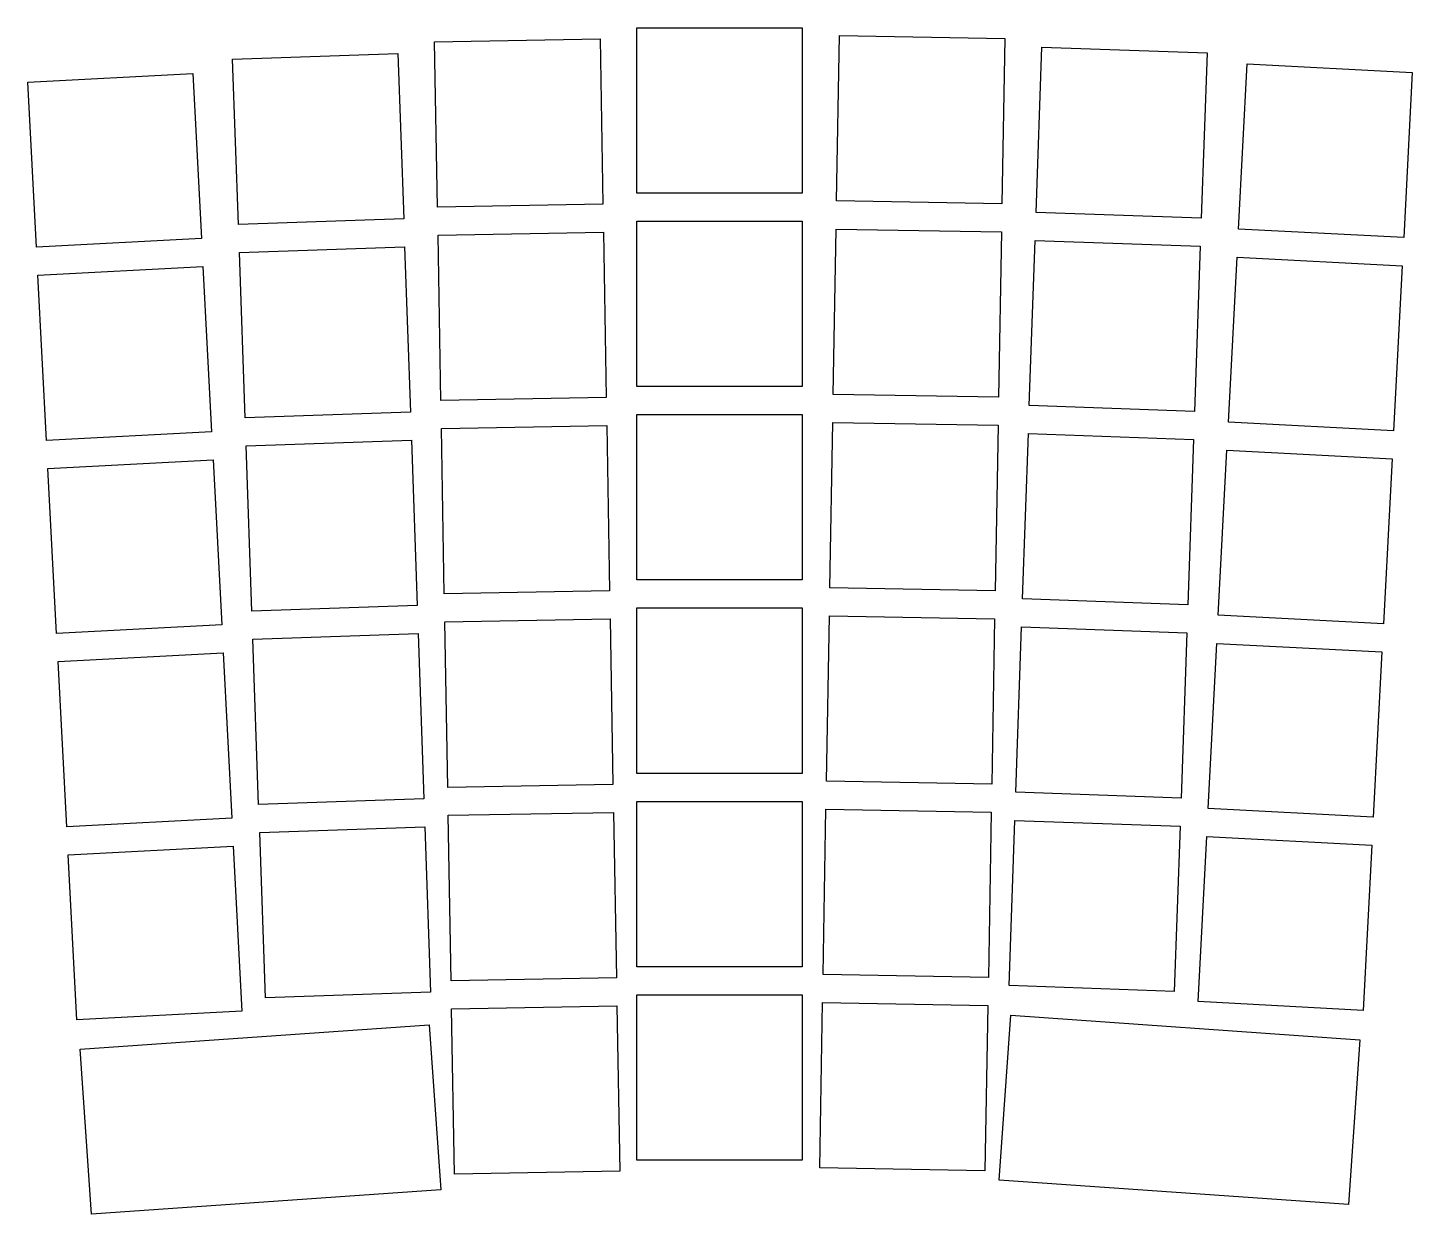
# Model space of a CAD drawing. Header units: millimetres. Extents: x 35 to 185, y -210 to -81.
import ezdxf

# ---------------------------------------------------------------- set-up
doc = ezdxf.new("R2010")
doc.units = ezdxf.units.MM

msp = doc.modelspace()

# ---------------------------------------------------------------- linework, layer by layer
at = {"linetype": 'CONTINUOUS'}
for p, q in [((101, -80.65), (119, -80.65)), ((101, -98.65), (101, -80.65)), ((119, -80.65), (119, -98.65)), ((78.98, -82.18), (96.98, -81.86)), ((79.29, -100.17), (78.98, -82.18)), ((96.98, -81.86), (97.29, -99.86)), ((122.73, -99.51), (123.05, -81.51)), ((123.05, -81.51), (141.05, -81.83)), ((141.05, -81.83), (140.73, -99.82)), ((144.45, -100.75), (145.07, -82.76)), ((145.07, -82.76), (163.06, -83.39)), ((56.99, -84.09), (74.98, -83.46)), ((57.62, -102.07), (56.99, -84.09)), ((74.98, -83.46), (75.61, -101.45)), ((163.06, -83.39), (162.44, -101.38)), ((34.68, -86.57), (52.65, -85.63)), ((52.65, -85.63), (53.59, -103.61)), ((166.49, -102.56), (167.43, -84.58)), ((167.43, -84.58), (185.41, -85.53)), ((185.41, -85.53), (184.47, -103.5)), ((35.62, -104.55), (34.68, -86.57)), ((119, -98.65), (101, -98.65)), ((97.29, -99.86), (79.29, -100.17)), ((140.73, -99.82), (122.73, -99.51)), ((162.44, -101.38), (144.45, -100.75)), ((75.61, -101.45), (57.62, -102.07)), ((101, -101.7), (119, -101.7)), ((101, -119.7), (101, -101.7)), ((119, -101.7), (119, -119.7)), ((53.59, -103.61), (35.62, -104.55)), ((79.35, -103.22), (97.35, -102.91)), ((79.66, -121.22), (79.35, -103.22)), ((97.35, -102.91), (97.66, -120.91)), ((122.37, -120.56), (122.68, -102.56)), ((122.68, -102.56), (140.68, -102.87)), ((140.68, -102.87), (140.36, -120.87)), ((143.71, -121.78), (144.34, -103.8)), ((144.34, -103.8), (162.33, -104.42)), ((184.47, -103.5), (166.49, -102.56)), ((57.72, -105.12), (75.71, -104.49)), ((58.35, -123.11), (57.72, -105.12)), ((75.71, -104.49), (76.34, -122.48)), ((162.33, -104.42), (161.7, -122.41)), ((35.78, -107.6), (53.75, -106.65)), ((53.75, -106.65), (54.7, -124.63)), ((165.39, -123.58), (166.33, -105.61)), ((166.33, -105.61), (184.31, -106.55)), ((184.31, -106.55), (183.36, -124.52)), ((36.72, -125.57), (35.78, -107.6)), ((119, -119.7), (101, -119.7)), ((140.36, -120.87), (122.37, -120.56)), ((97.66, -120.91), (79.66, -121.22)), ((161.7, -122.41), (143.71, -121.78)), ((76.34, -122.48), (58.35, -123.11)), ((101, -122.75), (119, -122.75)), ((101, -140.75), (101, -122.75)), ((119, -122.75), (119, -140.75)), ((183.36, -124.52), (165.39, -123.58)), ((54.7, -124.63), (36.72, -125.57)), ((79.72, -124.27), (97.71, -123.96)), ((80.03, -142.27), (79.72, -124.27)), ((97.71, -123.96), (98.03, -141.95)), ((122, -141.6), (122.31, -123.61)), ((122.31, -123.61), (140.31, -123.92)), ((140.31, -123.92), (140, -141.92)), ((142.98, -142.82), (143.61, -124.83)), ((143.61, -124.83), (161.59, -125.46)), ((58.46, -126.16), (76.45, -125.53)), ((59.09, -144.15), (58.46, -126.16)), ((76.45, -125.53), (77.07, -143.52)), ((161.59, -125.46), (160.97, -143.45)), ((36.88, -128.62), (54.86, -127.67)), ((54.86, -127.67), (55.8, -145.65)), ((164.29, -144.6), (165.23, -126.63)), ((165.23, -126.63), (183.2, -127.57)), ((183.2, -127.57), (182.26, -145.54)), ((37.82, -146.59), (36.88, -128.62)), ((119, -140.75), (101, -140.75)), ((140, -141.92), (122, -141.6)), ((98.03, -141.95), (80.03, -142.27)), ((160.97, -143.45), (142.98, -142.82)), ((77.07, -143.52), (59.09, -144.15)), ((101, -143.8), (119, -143.8)), ((101, -161.8), (101, -143.8)), ((119, -143.8), (119, -161.8)), ((121.63, -162.65), (121.95, -144.65)), ((121.95, -144.65), (139.94, -144.97)), ((182.26, -145.54), (164.29, -144.6)), ((55.8, -145.65), (37.82, -146.59)), ((80.08, -145.32), (98.08, -145)), ((80.4, -163.32), (80.08, -145.32)), ((98.08, -145), (98.39, -163)), ((139.94, -144.97), (139.63, -162.97)), ((142.24, -163.86), (142.87, -145.87)), ((142.87, -145.87), (160.86, -146.5)), ((59.19, -147.2), (77.18, -146.57)), ((59.82, -165.19), (59.19, -147.2)), ((77.18, -146.57), (77.81, -164.56)), ((160.86, -146.5), (160.23, -164.49)), ((163.19, -165.62), (164.13, -147.65)), ((164.13, -147.65), (182.1, -148.59)), ((37.98, -149.64), (55.96, -148.7)), ((55.96, -148.7), (56.9, -166.67)), ((182.1, -148.59), (181.16, -166.57)), ((38.92, -167.61), (37.98, -149.64)), ((119, -161.8), (101, -161.8)), ((139.63, -162.97), (121.63, -162.65)), ((98.39, -163), (80.4, -163.32)), ((160.23, -164.49), (142.24, -163.86)), ((77.81, -164.56), (59.82, -165.19)), ((101, -164.85), (119, -164.85)), ((101, -182.85), (101, -164.85)), ((119, -164.85), (119, -182.85)), ((121.26, -183.7), (121.58, -165.7)), ((121.58, -165.7), (139.58, -166.01)), ((181.16, -166.57), (163.19, -165.62)), ((56.9, -166.67), (38.92, -167.61)), ((80.45, -166.36), (98.45, -166.05)), ((80.76, -184.36), (80.45, -166.36)), ((98.45, -166.05), (98.76, -184.05)), ((139.58, -166.01), (139.26, -184.01)), ((141.51, -184.9), (142.14, -166.91)), ((142.14, -166.91), (160.13, -167.54)), ((59.93, -168.23), (77.92, -167.61)), ((60.56, -186.22), (59.93, -168.23)), ((77.92, -167.61), (78.54, -185.6)), ((160.13, -167.54), (159.5, -185.52)), ((162.08, -186.64), (163.03, -168.67)), ((163.03, -168.67), (181, -169.61)), ((39.08, -170.66), (57.06, -169.72)), ((57.06, -169.72), (58, -187.69)), ((181, -169.61), (180.06, -187.59)), ((40.03, -188.63), (39.08, -170.66)), ((119, -182.85), (101, -182.85)), ((139.26, -184.01), (121.26, -183.7)), ((98.76, -184.05), (80.76, -184.36)), ((159.5, -185.52), (141.51, -184.9)), ((78.54, -185.6), (60.56, -186.22)), ((101, -185.9), (119, -185.9)), ((101, -203.9), (101, -185.9)), ((119, -185.9), (119, -203.9)), ((120.9, -204.74), (121.21, -186.75)), ((121.21, -186.75), (139.21, -187.06)), ((180.06, -187.59), (162.08, -186.64)), ((58, -187.69), (40.03, -188.63)), ((80.82, -187.41), (98.81, -187.1)), ((81.13, -205.41), (80.82, -187.41)), ((98.81, -187.1), (99.13, -205.09)), ((139.21, -187.06), (138.89, -205.06)), ((140.44, -206.08), (141.7, -188.12)), ((141.7, -188.12), (179.71, -190.78)), ((40.38, -191.83), (78.39, -189.17)), ((78.39, -189.17), (79.64, -207.12)), ((179.71, -190.78), (178.45, -208.73)), ((41.64, -209.78), (40.38, -191.83)), ((119, -203.9), (101, -203.9)), ((138.89, -205.06), (120.9, -204.74)), ((99.13, -205.09), (81.13, -205.41)), ((178.45, -208.73), (140.44, -206.08)), ((79.64, -207.12), (41.64, -209.78))]:
    msp.add_line(p, q, dxfattribs=at)

doc.saveas('drawing.dxf')
